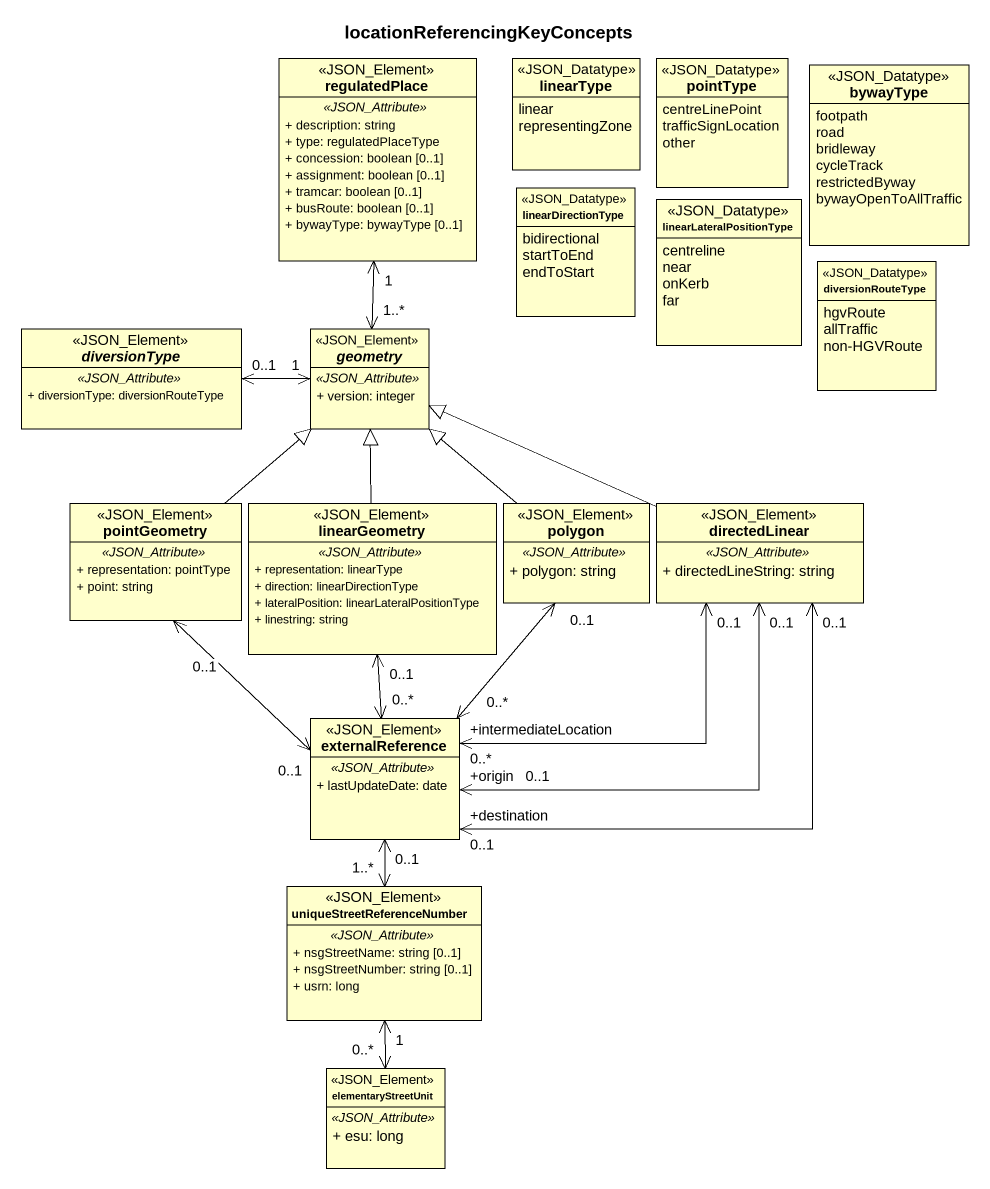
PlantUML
@startuml
title locationReferencingKeyConcepts
hide circle
hide empty members
skinparam classAttributeIconSize 0
class regulatedPlace <<JSON_Element>> {
  .. <<JSON_Attribute>> ..
  + description: string
  + type: regulatedPlaceType
  + concession: boolean [0..1]
  + assignment: boolean [0..1]
  + tramcar: boolean [0..1]
  + busRoute: boolean [0..1]
  + bywayType: bywayType [0..1]
}
enum linearType <<JSON_Datatype>> {
  linear
  representingZone
}
enum pointType <<JSON_Datatype>> {
  centreLinePoint
  trafficSignLocation
  other
}
enum bywayType <<JSON_Datatype>> {
  footpath
  road
  bridleway
  cycleTrack
  restrictedByway
  bywayOpenToAllTraffic
}
enum linearDirectionType <<JSON_Datatype>> {
  bidirectional
  startToEnd
  endToStart
}
enum linearLateralPositionType <<JSON_Datatype>> {
  centreline
  near
  onKerb
  far
}
enum diversionRouteType <<JSON_Datatype>> {
  hgvRoute
  allTraffic
  non-HGVRoute
}
abstract class diversionType <<JSON_Element>> {
  .. <<JSON_Attribute>> ..
  + diversionType: diversionRouteType
}
abstract class geometry <<JSON_Element>> {
  .. <<JSON_Attribute>> ..
  + version: integer
}
class pointGeometry <<JSON_Element>> {
  .. <<JSON_Attribute>> ..
  + representation: pointType
  + point: string
}
class linearGeometry <<JSON_Element>> {
  .. <<JSON_Attribute>> ..
  + representation: linearType
  + direction: linearDirectionType
  + lateralPosition: linearLateralPositionType
  + linestring: string
}
class polygon <<JSON_Element>> {
  .. <<JSON_Attribute>> ..
  + polygon: string
}
class directedLinear <<JSON_Element>> {
  .. <<JSON_Attribute>> ..
  + directedLineString: string
}
class externalReference <<JSON_Element>> {
  .. <<JSON_Attribute>> ..
  + lastUpdateDate: date
}
class uniqueStreetReferenceNumber <<JSON_Element>> {
  .. <<JSON_Attribute>> ..
  + nsgStreetName: string [0..1]
  + nsgStreetNumber: string [0..1]
  + usrn: long
}
class elementaryStreetUnit <<JSON_Element>> {
  .. <<JSON_Attribute>> ..
  + esu: long
}
regulatedPlace "1" <--> "1..*" geometry
geometry "1" <-left-> "0..1" diversionType
pointGeometry -up-|> geometry
pointGeometry "0..1" <--> "0..1" externalReference
linearGeometry -up-|> geometry
linearGeometry "0..1" <--> "0..*" externalReference
polygon -up-|> geometry
polygon "0..1" <--> "0..*" externalReference
directedLinear -left-|> geometry
directedLinear "0..1" <--> "+destination\n0..1" externalReference
externalReference "+intermediateLocation\n0..*" <-up-> "0..1" directedLinear
externalReference "+origin\n0..1" <-up-> "0..1" directedLinear
externalReference "0..1" <--> "1..*" uniqueStreetReferenceNumber
uniqueStreetReferenceNumber "1" <--> "0..*" elementaryStreetUnit
@enduml
